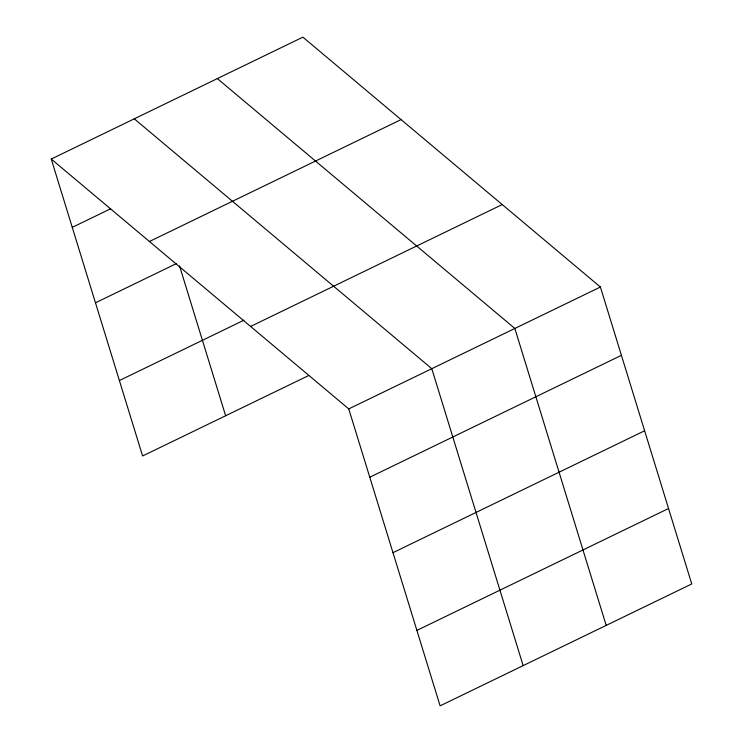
<?xml version="1.0" encoding="UTF-8"?>
<svg xmlns="http://www.w3.org/2000/svg" width="743" height="743" viewBox="0 0 743 743"><rect width="100%" height="100%" fill="white"/><g stroke="black" fill="none" stroke-linecap="round" stroke-linejoin="round"><path stroke-width="1.11" d="M51.248 159.048L302.893 37.15L600.4 287.021L691.752 583.952L440.107 705.85L348.755 408.91L51.248 159.048L142.6 455.979L308.689 375.531M72.266 227.358L110.67 208.755M149.427 241.503L401.071 119.604M95.475 302.8L176.444 263.579M119.391 380.537L243.955 320.196M250.577 326.456L502.222 204.557M348.755 408.91L600.4 287.021M369.773 477.22L621.417 355.33M392.982 552.671L644.627 430.773M416.897 630.398L668.542 508.509M217.337 78.591L514.843 328.462L606.195 625.402M134.288 118.824L431.794 368.686L523.146 665.626M179.527 265.864L225.64 415.755"/></g></svg>
